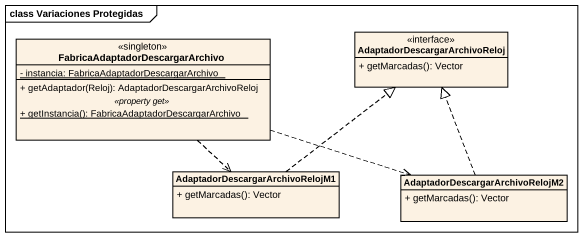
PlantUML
@startuml
mainframe class Variaciones Protegidas
hide circle
hide empty members
skinparam classAttributeIconSize 0
class "FabricaAdaptadorDescargarArchivo" as FabricaAdaptadorDescargarArc <<singleton>> {
  {static} - instancia: FabricaAdaptadorDescargarArchivo
  --
  + getAdaptador(Reloj): AdaptadorDescargarArchivoReloj
  .. <<property get>> ..
  {static} + getInstancia(): FabricaAdaptadorDescargarArchivo
}
class "AdaptadorDescargarArchivoReloj" as AdaptadorDescargarArchivoRel <<interface>> {
  + getMarcadas(): Vector
}
class "AdaptadorDescargarArchivoRelojM1" as AdaptadorDescargarArchivoRel_2 {
  + getMarcadas(): Vector
}
class "AdaptadorDescargarArchivoRelojM2" as AdaptadorDescargarArchivoRel_3 {
  + getMarcadas(): Vector
}
FabricaAdaptadorDescargarArc ..> AdaptadorDescargarArchivoRel_2
FabricaAdaptadorDescargarArc .right.> AdaptadorDescargarArchivoRel_3
AdaptadorDescargarArchivoRel_2 .up.|> AdaptadorDescargarArchivoRel
AdaptadorDescargarArchivoRel_3 .up.|> AdaptadorDescargarArchivoRel
@enduml
